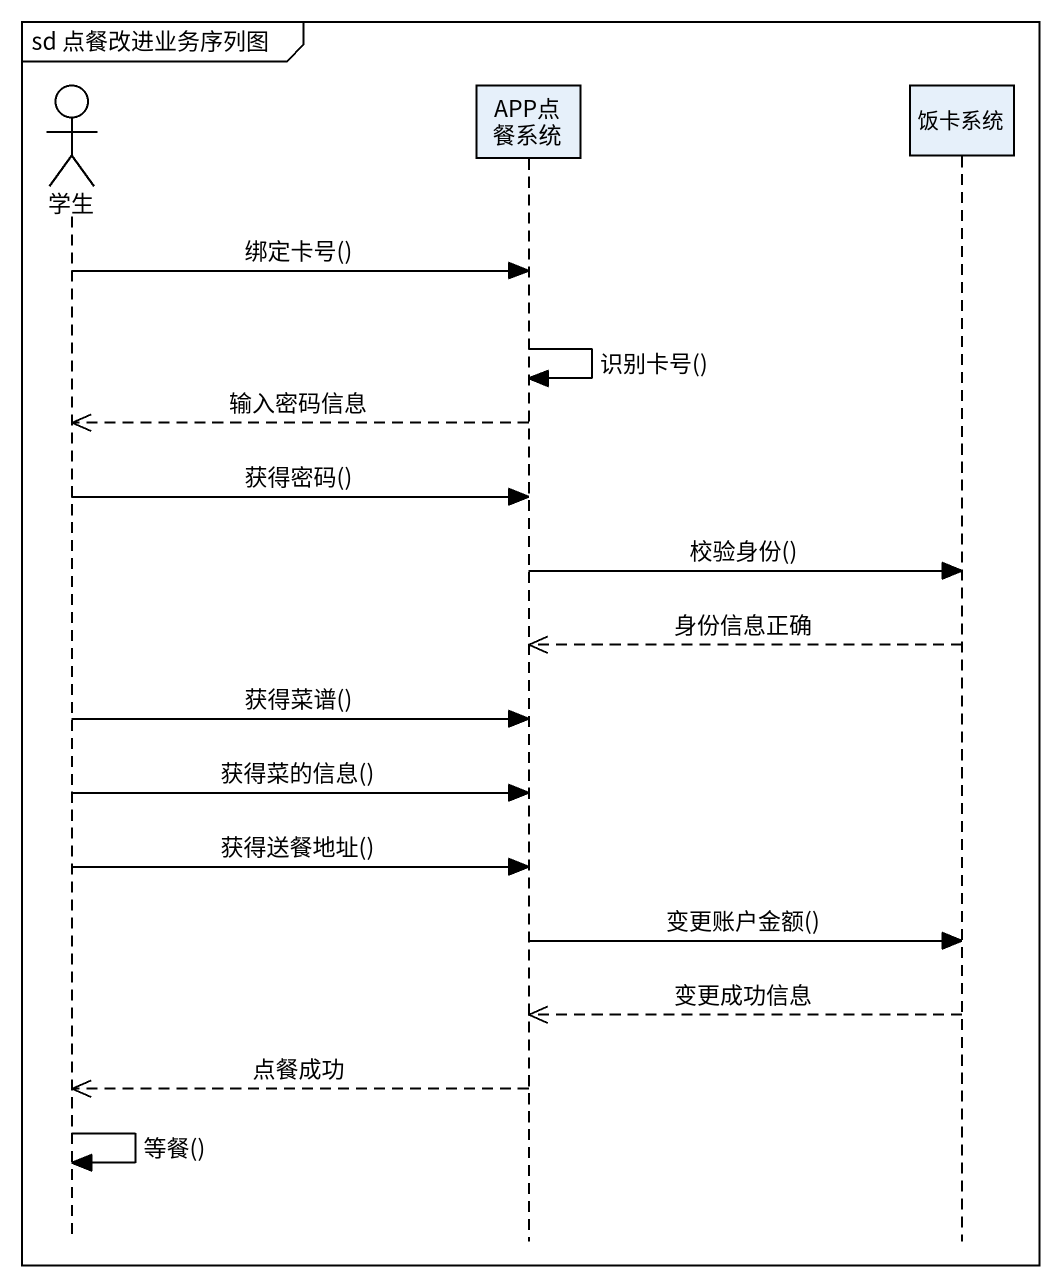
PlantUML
@startuml
mainframe sd 点餐改进业务序列图
hide footbox
actor 学生
participant APP点餐系统
participant 饭卡系统

学生 -> APP点餐系统 : 绑定卡号()
APP点餐系统 -> APP点餐系统 : 识别卡号()
APP点餐系统 -->> 学生 : 输入密码信息
学生 -> APP点餐系统 : 获得密码()
APP点餐系统 -> 饭卡系统 : 校验身份()
饭卡系统 -->> APP点餐系统 : 身份信息正确
学生 -> APP点餐系统 : 获得菜谱()
学生 -> APP点餐系统 : 获得菜的信息()
学生 -> APP点餐系统 : 获得送餐地址()
APP点餐系统 -> 饭卡系统 : 变更账户金额()
饭卡系统 -->> APP点餐系统 : 变更成功信息
APP点餐系统 -->> 学生 : 点餐成功
学生 -> 学生 : 等餐()
@enduml
